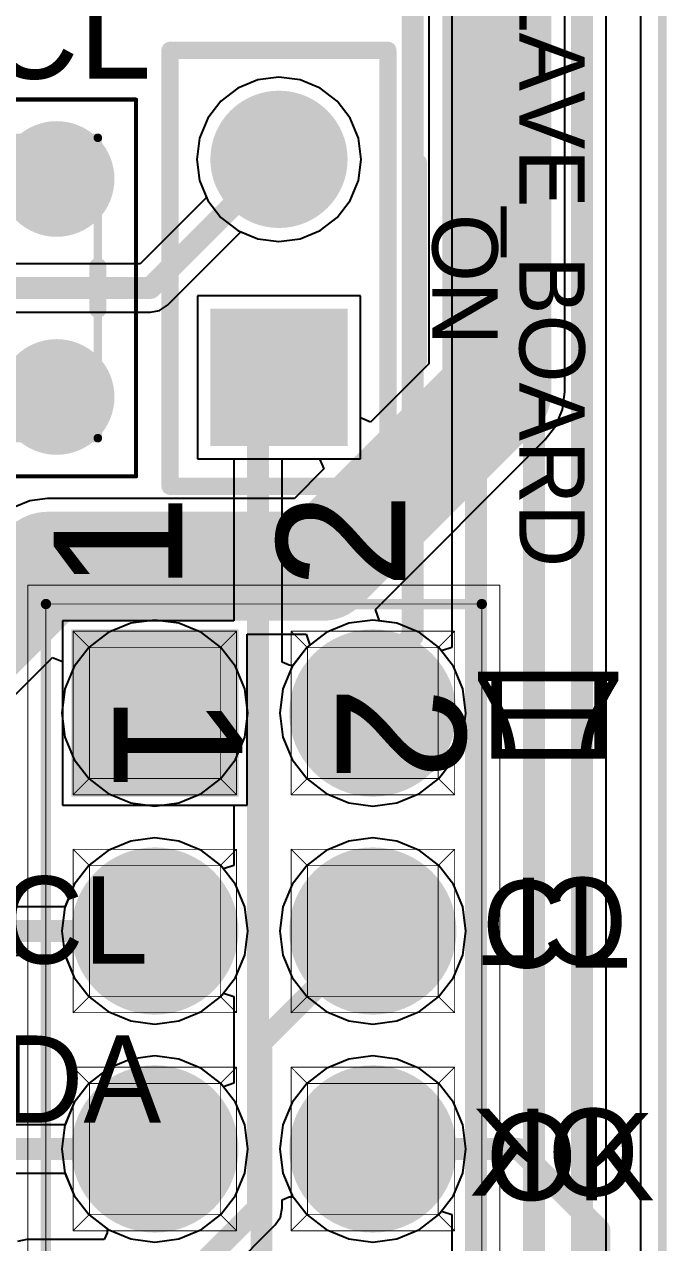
# Model space of a CAD drawing. Header units: millimetres. Extents: x 307 to 423, y 231 to 400.
# Drawn here: x 401.46 to 408.95, y 326.15 to 340.35 of the extents above; entities that cross this region are included whole.
import ezdxf

# ---------------------------------------------------------------- set-up
doc = ezdxf.new("R2010")
doc.units = ezdxf.units.MM
for name, color, linetype in [('BottomLayer', 5, 'Continuous'), ('BottomOverlay', 54, 'Continuous'), ('BottomSolder', 6, 'Continuous'), ('Mechanical1', 6, 'Continuous'), ('Mechanical13', 56, 'Continuous'), ('Mechanical14', 56, 'Continuous'), ('Mechanical15', 56, 'Continuous'), ('Mechanical16', 56, 'Continuous'), ('MidLayer1', 16, 'Continuous'), ('MidLayer2', 76, 'Continuous'), ('MultiLayer', 9, 'Continuous'), ('PadHoleLayer', 156, 'Continuous'), ('TopLayer', 1, 'Continuous'), ('TopOverlay', 2, 'Continuous'), ('TopSolder', 216, 'Continuous')]:
    doc.layers.add(name, color=color, linetype=linetype)

# ---------------------------------------------------------------- blocks, each defined once
blk = doc.blocks.new('HEADER_VERT_1X2_M_P2_54_402')
at = {"layer": 'BottomLayer', "const_width": 0.8}
blk.add_lwpolyline([(2.14, 0, 1), (2.94, 0, 1)], format="xyb", close=True, dxfattribs=at)
at = {"layer": 'BottomLayer'}
blk.add_solid([(-0.8, -0.8), (0.8, -0.8), (-0.8, 0.8), (0.8, 0.8)], dxfattribs=at)
at = {"layer": 'BottomSolder', "const_width": 0.8}
blk.add_lwpolyline([(2.14, 0, 1), (2.94, 0, 1)], format="xyb", close=True, dxfattribs=at)
at = {"layer": 'BottomSolder'}
blk.add_solid([(-0.8, -0.8), (0.8, -0.8), (-0.8, 0.8), (0.8, 0.8)], dxfattribs=at)
at = {"layer": 'MidLayer1', "const_width": 0.8}
blk.add_lwpolyline([(2.14, 0, 1), (2.94, 0, 1)], format="xyb", close=True, dxfattribs=at)
at = {"layer": 'MidLayer1'}
blk.add_solid([(-0.8, -0.8), (0.8, -0.8), (-0.8, 0.8), (0.8, 0.8)], dxfattribs=at)
at = {"layer": 'MidLayer2', "const_width": 0.8}
blk.add_lwpolyline([(2.14, 0, 1), (2.94, 0, 1)], format="xyb", close=True, dxfattribs=at)
at = {"layer": 'MidLayer2'}
blk.add_solid([(-0.8, -0.8), (0.8, -0.8), (-0.8, 0.8), (0.8, 0.8)], dxfattribs=at)
at = {"layer": 'MultiLayer', "const_width": 0.8}
blk.add_lwpolyline([(2.14, 0, 1), (2.94, 0, 1)], format="xyb", close=True, dxfattribs=at)
at = {"layer": 'MultiLayer'}
blk.add_solid([(-0.8, -0.8), (0.8, -0.8), (-0.8, 0.8), (0.8, 0.8)], dxfattribs=at)
at = {"layer": 'PadHoleLayer', "const_width": 0.55}
for points in [[(-0.275, 0, 1), (0.275, 0, 1)], [(2.265, 0, 1), (2.815, 0, 1)]]:
    blk.add_lwpolyline(points, format="xyb", close=True, dxfattribs=at)
at = {"layer": 'TopLayer', "const_width": 0.8}
blk.add_lwpolyline([(2.14, 0, 1), (2.94, 0, 1)], format="xyb", close=True, dxfattribs=at)
at = {"layer": 'TopLayer'}
blk.add_solid([(-0.8, -0.8), (0.8, -0.8), (-0.8, 0.8), (0.8, 0.8)], dxfattribs=at)
at = {"layer": 'TopOverlay', "const_width": 0.2}
for points in [[(-1.27, 1.27), (3.81, 1.27)], [(-1.27, 1.27), (-1.27, -1.27)], [(3.81, 1.27), (3.81, -1.27)], [(-1.27, -1.27), (3.81, -1.27)]]:
    blk.add_lwpolyline(points, dxfattribs=at)
at = {"layer": 'TopOverlay', "const_width": 0.1}
for points in [[(-1.32, 1.27, 1), (-1.22, 1.27, 1)], [(-1.32, 1.27, 1), (-1.22, 1.27, 1)], [(3.76, 1.27, 1), (3.86, 1.27, 1)], [(3.76, 1.27, 1), (3.86, 1.27, 1)], [(-1.32, -1.27, 1), (-1.22, -1.27, 1)], [(-1.32, -1.27, 1), (-1.22, -1.27, 1)], [(3.76, -1.27, 1), (3.86, -1.27, 1)], [(3.76, -1.27, 1), (3.86, -1.27, 1)]]:
    blk.add_lwpolyline(points, format="xyb", close=True, dxfattribs=at)
at = {"layer": 'TopSolder', "const_width": 0.8}
blk.add_lwpolyline([(2.14, 0, 1), (2.94, 0, 1)], format="xyb", close=True, dxfattribs=at)
at = {"layer": 'TopSolder'}
blk.add_solid([(-0.8, -0.8), (0.8, -0.8), (-0.8, 0.8), (0.8, 0.8)], dxfattribs=at)
blk = doc.blocks.new('SAMTEC_MMCX_J_P_H_ST_TH1_408')
at = {"layer": 'BottomLayer', "const_width": 0.674}
for points in [[(-1.607, 1.27, 1), (-0.933, 1.27, 1)], [(0.933, 1.27, 1), (1.607, 1.27, 1)], [(-0.337, 0, 1), (0.337, 0, 1)], [(-1.607, -1.27, 1), (-0.933, -1.27, 1)], [(0.933, -1.27, 1), (1.607, -1.27, 1)]]:
    blk.add_lwpolyline(points, format="xyb", close=True, dxfattribs=at)
at = {"layer": 'BottomSolder', "const_width": 0.674}
for points in [[(-1.607, 1.27, 1), (-0.933, 1.27, 1)], [(0.933, 1.27, 1), (1.607, 1.27, 1)], [(-0.337, 0, 1), (0.337, 0, 1)], [(-1.607, -1.27, 1), (-0.933, -1.27, 1)], [(0.933, -1.27, 1), (1.607, -1.27, 1)]]:
    blk.add_lwpolyline(points, format="xyb", close=True, dxfattribs=at)
at = {"layer": 'Mechanical13', "const_width": 0.1}
for points in [[(-1.75, -1.75), (-1.75, 1.75)], [(-1.75, 1.75), (1.75, 1.75)], [(1.75, -1.75), (1.75, 1.75)], [(-1.75, -1.75), (1.75, -1.75)]]:
    blk.add_lwpolyline(points, dxfattribs=at)
at = {"layer": 'Mechanical13', "const_width": 0.05}
for points in [[(-1.775, 1.75, 1), (-1.725, 1.75, 1)], [(-1.775, 1.75, 1), (-1.725, 1.75, 1)], [(1.725, 1.75, 1), (1.775, 1.75, 1)], [(1.725, 1.75, 1), (1.775, 1.75, 1)], [(-1.775, -1.75, 1), (-1.725, -1.75, 1)], [(-1.775, -1.75, 1), (-1.725, -1.75, 1)], [(1.725, -1.75, 1), (1.775, -1.75, 1)], [(1.725, -1.75, 1), (1.775, -1.75, 1)]]:
    blk.add_lwpolyline(points, format="xyb", close=True, dxfattribs=at)
at = {"layer": 'Mechanical15', "const_width": 0.05}
for points in [[(-2.195, -2.195), (-2.195, 2.195)], [(-2.195, 2.195), (2.195, 2.195)], [(2.195, -2.195), (2.195, 2.195)], [(-2.195, -2.195), (2.195, -2.195)]]:
    blk.add_lwpolyline(points, dxfattribs=at)
at = {"layer": 'Mechanical15', "const_width": 0.025}
for points in [[(-2.207, 2.195, 1), (-2.183, 2.195, 1)], [(-2.207, 2.195, 1), (-2.183, 2.195, 1)], [(2.183, 2.195, 1), (2.207, 2.195, 1)], [(2.183, 2.195, 1), (2.207, 2.195, 1)], [(-2.207, -2.195, 1), (-2.183, -2.195, 1)], [(-2.207, -2.195, 1), (-2.183, -2.195, 1)], [(2.183, -2.195, 1), (2.207, -2.195, 1)], [(2.183, -2.195, 1), (2.207, -2.195, 1)]]:
    blk.add_lwpolyline(points, format="xyb", close=True, dxfattribs=at)
at = {"layer": 'MidLayer1', "const_width": 0.674}
for points in [[(-1.607, 1.27, 1), (-0.933, 1.27, 1)], [(0.933, 1.27, 1), (1.607, 1.27, 1)], [(-0.337, 0, 1), (0.337, 0, 1)], [(-1.607, -1.27, 1), (-0.933, -1.27, 1)], [(0.933, -1.27, 1), (1.607, -1.27, 1)]]:
    blk.add_lwpolyline(points, format="xyb", close=True, dxfattribs=at)
at = {"layer": 'MidLayer2', "const_width": 0.674}
for points in [[(-1.607, 1.27, 1), (-0.933, 1.27, 1)], [(0.933, 1.27, 1), (1.607, 1.27, 1)], [(-0.337, 0, 1), (0.337, 0, 1)], [(-1.607, -1.27, 1), (-0.933, -1.27, 1)], [(0.933, -1.27, 1), (1.607, -1.27, 1)]]:
    blk.add_lwpolyline(points, format="xyb", close=True, dxfattribs=at)
at = {"layer": 'MultiLayer', "const_width": 0.674}
for points in [[(-1.607, 1.27, 1), (-0.933, 1.27, 1)], [(0.933, 1.27, 1), (1.607, 1.27, 1)], [(-0.337, 0, 1), (0.337, 0, 1)], [(-1.607, -1.27, 1), (-0.933, -1.27, 1)], [(0.933, -1.27, 1), (1.607, -1.27, 1)]]:
    blk.add_lwpolyline(points, format="xyb", close=True, dxfattribs=at)
at = {"layer": 'PadHoleLayer', "const_width": 0.42}
for points in [[(-1.48, 1.27, 1), (-1.06, 1.27, 1)], [(1.06, 1.27, 1), (1.48, 1.27, 1)], [(-0.21, 0, 1), (0.21, 0, 1)], [(-1.48, -1.27, 1), (-1.06, -1.27, 1)], [(1.06, -1.27, 1), (1.48, -1.27, 1)]]:
    blk.add_lwpolyline(points, format="xyb", close=True, dxfattribs=at)
at = {"layer": 'TopLayer', "const_width": 0.674}
for points in [[(-1.607, 1.27, 1), (-0.933, 1.27, 1)], [(0.933, 1.27, 1), (1.607, 1.27, 1)], [(-0.337, 0, 1), (0.337, 0, 1)], [(-1.607, -1.27, 1), (-0.933, -1.27, 1)], [(0.933, -1.27, 1), (1.607, -1.27, 1)]]:
    blk.add_lwpolyline(points, format="xyb", close=True, dxfattribs=at)
at = {"layer": 'TopOverlay', "const_width": 0.2}
for points in [[(-0.25, 1.75), (0.25, 1.75)], [(-1.75, -0.25), (-1.75, 0.25)], [(1.75, -0.25), (1.75, 0.25)], [(-0.25, -1.75), (0.25, -1.75)]]:
    blk.add_lwpolyline(points, dxfattribs=at)
at = {"layer": 'TopOverlay', "const_width": 0.1}
for points in [[(-0.3, 1.75, 1), (-0.2, 1.75, 1)], [(0.2, 1.75, 1), (0.3, 1.75, 1)], [(-1.8, 0.25, 1), (-1.7, 0.25, 1)], [(1.7, 0.25, 1), (1.8, 0.25, 1)], [(-1.8, -0.25, 1), (-1.7, -0.25, 1)], [(1.7, -0.25, 1), (1.8, -0.25, 1)], [(-0.3, -1.75, 1), (-0.2, -1.75, 1)], [(0.2, -1.75, 1), (0.3, -1.75, 1)]]:
    blk.add_lwpolyline(points, format="xyb", close=True, dxfattribs=at)
at = {"layer": 'TopSolder', "const_width": 0.674}
for points in [[(-1.607, 1.27, 1), (-0.933, 1.27, 1)], [(0.933, 1.27, 1), (1.607, 1.27, 1)], [(-0.337, 0, 1), (0.337, 0, 1)], [(-1.607, -1.27, 1), (-0.933, -1.27, 1)], [(0.933, -1.27, 1), (1.607, -1.27, 1)]]:
    blk.add_lwpolyline(points, format="xyb", close=True, dxfattribs=at)
blk = doc.blocks.new('CON_SAMTEC_TSW_135_07_X_D_467')
at = {"layer": 'BottomLayer', "const_width": 0.925}
for points in [[(-43.642, 1.27, 1), (-42.718, 1.27, 1)], [(-41.102, 1.27, 1), (-40.178, 1.27, 1)], [(-38.562, 1.27, 1), (-37.638, 1.27, 1)], [(-41.102, -1.27, 1), (-40.178, -1.27, 1)], [(-38.562, -1.27, 1), (-37.638, -1.27, 1)]]:
    blk.add_lwpolyline(points, format="xyb", close=True, dxfattribs=at)
at = {"layer": 'BottomLayer'}
blk.add_solid([(-44.105, -2.195), (-42.255, -2.195), (-44.105, -0.345), (-42.255, -0.345)], dxfattribs=at)
at = {"layer": 'BottomSolder', "const_width": 0.975}
for points in [[(-43.667, 1.27, 1), (-42.693, 1.27, 1)], [(-41.127, 1.27, 1), (-40.153, 1.27, 1)], [(-38.587, 1.27, 1), (-37.613, 1.27, 1)], [(-41.127, -1.27, 1), (-40.153, -1.27, 1)], [(-38.587, -1.27, 1), (-37.613, -1.27, 1)]]:
    blk.add_lwpolyline(points, format="xyb", close=True, dxfattribs=at)
at = {"layer": 'BottomSolder'}
blk.add_solid([(-44.155, -2.245), (-42.205, -2.245), (-44.155, -0.295), (-42.205, -0.295)], dxfattribs=at)
at = {"layer": 'Mechanical14', "const_width": 0.01}
for points in [[(-44.45, -2.54), (-44.45, 2.54)], [(44.45, 2.54), (-44.45, 2.54)], [(-44.133, 0.318), (-44.133, 2.223)], [(-43.942, 2.032), (-44.133, 2.223)], [(-42.227, 2.223), (-44.133, 2.223)], [(-42.418, 2.032), (-42.227, 2.223)], [(-42.227, 0.318), (-42.227, 2.223)], [(-41.592, 0.318), (-41.592, 2.223)], [(-41.402, 2.032), (-41.592, 2.223)], [(-39.688, 2.223), (-41.592, 2.223)], [(-39.878, 2.032), (-39.688, 2.223)], [(-39.688, 0.318), (-39.688, 2.223)], [(-39.053, 0.318), (-39.053, 2.223)], [(-37.147, 2.223), (-39.053, 2.223)], [(-38.862, 2.032), (-39.053, 2.223)], [(-37.338, 2.032), (-37.147, 2.223)], [(-37.147, 0.318), (-37.147, 2.223)], [(-43.942, 0.508), (-43.942, 2.032)], [(-42.418, 2.032), (-43.942, 2.032)], [(-42.418, 0.508), (-42.418, 2.032)], [(-41.402, 0.508), (-41.402, 2.032)], [(-39.878, 2.032), (-41.402, 2.032)], [(-39.878, 0.508), (-39.878, 2.032)], [(-37.338, 2.032), (-38.862, 2.032)], [(-38.862, 0.508), (-38.862, 2.032)], [(-37.338, 0.508), (-37.338, 2.032)], [(-44.133, 0.318), (-43.942, 0.508)], [(-42.418, 0.508), (-43.942, 0.508)], [(-42.227, 0.318), (-42.418, 0.508)], [(-41.592, 0.318), (-41.402, 0.508)], [(-39.878, 0.508), (-41.402, 0.508)], [(-39.688, 0.318), (-39.878, 0.508)], [(-39.053, 0.318), (-38.862, 0.508)], [(-37.338, 0.508), (-38.862, 0.508)], [(-37.147, 0.318), (-37.338, 0.508)], [(-42.227, 0.318), (-44.133, 0.318)], [(-39.688, 0.318), (-41.592, 0.318)], [(-37.147, 0.318), (-39.053, 0.318)], [(-44.133, -2.223), (-44.133, -0.318)], [(-43.942, -0.508), (-44.133, -0.318)], [(-42.227, -0.318), (-44.133, -0.318)], [(-42.418, -0.508), (-42.227, -0.318)], [(-42.227, -2.223), (-42.227, -0.318)], [(-41.592, -2.223), (-41.592, -0.318)], [(-41.402, -0.508), (-41.592, -0.318)], [(-39.688, -0.318), (-41.592, -0.318)], [(-39.878, -0.508), (-39.688, -0.318)], [(-39.688, -2.223), (-39.688, -0.318)], [(-39.053, -2.223), (-39.053, -0.318)], [(-37.147, -0.318), (-39.053, -0.318)], [(-38.862, -0.508), (-39.053, -0.318)], [(-37.338, -0.508), (-37.147, -0.318)], [(-37.147, -2.223), (-37.147, -0.318)], [(-42.418, -0.508), (-43.942, -0.508)], [(-43.942, -2.032), (-43.942, -0.508)], [(-42.418, -2.032), (-42.418, -0.508)], [(-41.402, -2.032), (-41.402, -0.508)], [(-39.878, -0.508), (-41.402, -0.508)], [(-39.878, -2.032), (-39.878, -0.508)], [(-38.862, -2.032), (-38.862, -0.508)], [(-37.338, -0.508), (-38.862, -0.508)], [(-37.338, -2.032), (-37.338, -0.508)], [(-44.133, -2.223), (-43.942, -2.032)], [(-42.418, -2.032), (-43.942, -2.032)], [(-42.227, -2.223), (-42.418, -2.032)], [(-41.592, -2.223), (-41.402, -2.032)], [(-39.878, -2.032), (-41.402, -2.032)], [(-39.688, -2.223), (-39.878, -2.032)], [(-39.053, -2.223), (-38.862, -2.032)], [(-37.338, -2.032), (-38.862, -2.032)], [(-37.147, -2.223), (-37.338, -2.032)], [(-42.227, -2.223), (-44.133, -2.223)], [(-39.688, -2.223), (-41.592, -2.223)], [(-37.147, -2.223), (-39.053, -2.223)], [(44.45, -2.54), (-44.45, -2.54)]]:
    blk.add_lwpolyline(points, dxfattribs=at)
at = {"layer": 'Mechanical14', "const_width": 0.005}
for points in [[(-44.452, 2.54, 1), (-44.448, 2.54, 1)], [(-44.452, 2.54, 1), (-44.448, 2.54, 1)], [(-44.135, 2.223, 1), (-44.13, 2.223, 1)], [(-44.135, 2.223, 1), (-44.13, 2.223, 1)], [(-44.135, 2.223, 1), (-44.13, 2.223, 1)], [(-42.23, 2.223, 1), (-42.225, 2.223, 1)], [(-42.23, 2.223, 1), (-42.225, 2.223, 1)], [(-42.23, 2.223, 1), (-42.225, 2.223, 1)], [(-41.595, 2.223, 1), (-41.59, 2.223, 1)], [(-41.595, 2.223, 1), (-41.59, 2.223, 1)], [(-41.595, 2.223, 1), (-41.59, 2.223, 1)], [(-39.69, 2.223, 1), (-39.685, 2.223, 1)], [(-39.69, 2.223, 1), (-39.685, 2.223, 1)], [(-39.69, 2.223, 1), (-39.685, 2.223, 1)], [(-39.055, 2.223, 1), (-39.05, 2.223, 1)], [(-39.055, 2.223, 1), (-39.05, 2.223, 1)], [(-39.055, 2.223, 1), (-39.05, 2.223, 1)], [(-37.15, 2.223, 1), (-37.145, 2.223, 1)], [(-37.15, 2.223, 1), (-37.145, 2.223, 1)], [(-37.15, 2.223, 1), (-37.145, 2.223, 1)], [(-43.944, 2.032, 1), (-43.94, 2.032, 1)], [(-43.944, 2.032, 1), (-43.94, 2.032, 1)], [(-43.944, 2.032, 1), (-43.94, 2.032, 1)], [(-42.42, 2.032, 1), (-42.416, 2.032, 1)], [(-42.42, 2.032, 1), (-42.416, 2.032, 1)], [(-42.42, 2.032, 1), (-42.416, 2.032, 1)], [(-41.404, 2.032, 1), (-41.4, 2.032, 1)], [(-41.404, 2.032, 1), (-41.4, 2.032, 1)], [(-41.404, 2.032, 1), (-41.4, 2.032, 1)], [(-39.88, 2.032, 1), (-39.876, 2.032, 1)], [(-39.88, 2.032, 1), (-39.876, 2.032, 1)], [(-39.88, 2.032, 1), (-39.876, 2.032, 1)], [(-38.864, 2.032, 1), (-38.86, 2.032, 1)], [(-38.864, 2.032, 1), (-38.86, 2.032, 1)], [(-38.864, 2.032, 1), (-38.86, 2.032, 1)], [(-37.34, 2.032, 1), (-37.336, 2.032, 1)], [(-37.34, 2.032, 1), (-37.336, 2.032, 1)], [(-37.34, 2.032, 1), (-37.336, 2.032, 1)], [(-43.944, 0.508, 1), (-43.94, 0.508, 1)], [(-43.944, 0.508, 1), (-43.94, 0.508, 1)], [(-43.944, 0.508, 1), (-43.94, 0.508, 1)], [(-42.42, 0.508, 1), (-42.416, 0.508, 1)], [(-42.42, 0.508, 1), (-42.416, 0.508, 1)], [(-42.42, 0.508, 1), (-42.416, 0.508, 1)], [(-41.404, 0.508, 1), (-41.4, 0.508, 1)], [(-41.404, 0.508, 1), (-41.4, 0.508, 1)], [(-41.404, 0.508, 1), (-41.4, 0.508, 1)], [(-39.88, 0.508, 1), (-39.876, 0.508, 1)], [(-39.88, 0.508, 1), (-39.876, 0.508, 1)], [(-39.88, 0.508, 1), (-39.876, 0.508, 1)], [(-38.864, 0.508, 1), (-38.86, 0.508, 1)], [(-38.864, 0.508, 1), (-38.86, 0.508, 1)], [(-38.864, 0.508, 1), (-38.86, 0.508, 1)], [(-37.34, 0.508, 1), (-37.336, 0.508, 1)], [(-37.34, 0.508, 1), (-37.336, 0.508, 1)], [(-37.34, 0.508, 1), (-37.336, 0.508, 1)], [(-44.135, 0.318, 1), (-44.13, 0.318, 1)], [(-44.135, 0.318, 1), (-44.13, 0.318, 1)], [(-44.135, 0.318, 1), (-44.13, 0.318, 1)], [(-42.23, 0.318, 1), (-42.225, 0.318, 1)], [(-42.23, 0.318, 1), (-42.225, 0.318, 1)], [(-42.23, 0.318, 1), (-42.225, 0.318, 1)], [(-41.595, 0.318, 1), (-41.59, 0.318, 1)], [(-41.595, 0.318, 1), (-41.59, 0.318, 1)], [(-41.595, 0.318, 1), (-41.59, 0.318, 1)], [(-39.69, 0.318, 1), (-39.685, 0.318, 1)], [(-39.69, 0.318, 1), (-39.685, 0.318, 1)], [(-39.69, 0.318, 1), (-39.685, 0.318, 1)], [(-39.055, 0.318, 1), (-39.05, 0.318, 1)], [(-39.055, 0.318, 1), (-39.05, 0.318, 1)], [(-39.055, 0.318, 1), (-39.05, 0.318, 1)], [(-37.15, 0.318, 1), (-37.145, 0.318, 1)], [(-37.15, 0.318, 1), (-37.145, 0.318, 1)], [(-37.15, 0.318, 1), (-37.145, 0.318, 1)], [(-44.135, -0.318, 1), (-44.13, -0.318, 1)], [(-44.135, -0.318, 1), (-44.13, -0.318, 1)], [(-44.135, -0.318, 1), (-44.13, -0.318, 1)], [(-42.23, -0.318, 1), (-42.225, -0.318, 1)], [(-42.23, -0.318, 1), (-42.225, -0.318, 1)], [(-42.23, -0.318, 1), (-42.225, -0.318, 1)], [(-41.595, -0.318, 1), (-41.59, -0.318, 1)], [(-41.595, -0.318, 1), (-41.59, -0.318, 1)], [(-41.595, -0.318, 1), (-41.59, -0.318, 1)], [(-39.69, -0.318, 1), (-39.685, -0.318, 1)], [(-39.69, -0.318, 1), (-39.685, -0.318, 1)], [(-39.69, -0.318, 1), (-39.685, -0.318, 1)], [(-39.055, -0.318, 1), (-39.05, -0.318, 1)], [(-39.055, -0.318, 1), (-39.05, -0.318, 1)], [(-39.055, -0.318, 1), (-39.05, -0.318, 1)], [(-37.15, -0.318, 1), (-37.145, -0.318, 1)], [(-37.15, -0.318, 1), (-37.145, -0.318, 1)], [(-37.15, -0.318, 1), (-37.145, -0.318, 1)], [(-43.944, -0.508, 1), (-43.94, -0.508, 1)], [(-43.944, -0.508, 1), (-43.94, -0.508, 1)], [(-43.944, -0.508, 1), (-43.94, -0.508, 1)], [(-42.42, -0.508, 1), (-42.416, -0.508, 1)], [(-42.42, -0.508, 1), (-42.416, -0.508, 1)], [(-42.42, -0.508, 1), (-42.416, -0.508, 1)], [(-41.404, -0.508, 1), (-41.4, -0.508, 1)], [(-41.404, -0.508, 1), (-41.4, -0.508, 1)], [(-41.404, -0.508, 1), (-41.4, -0.508, 1)], [(-39.88, -0.508, 1), (-39.876, -0.508, 1)], [(-39.88, -0.508, 1), (-39.876, -0.508, 1)], [(-39.88, -0.508, 1), (-39.876, -0.508, 1)], [(-38.864, -0.508, 1), (-38.86, -0.508, 1)], [(-38.864, -0.508, 1), (-38.86, -0.508, 1)], [(-38.864, -0.508, 1), (-38.86, -0.508, 1)], [(-37.34, -0.508, 1), (-37.336, -0.508, 1)], [(-37.34, -0.508, 1), (-37.336, -0.508, 1)], [(-37.34, -0.508, 1), (-37.336, -0.508, 1)], [(-43.944, -2.032, 1), (-43.94, -2.032, 1)], [(-43.944, -2.032, 1), (-43.94, -2.032, 1)], [(-43.944, -2.032, 1), (-43.94, -2.032, 1)], [(-42.42, -2.032, 1), (-42.416, -2.032, 1)], [(-42.42, -2.032, 1), (-42.416, -2.032, 1)], [(-42.42, -2.032, 1), (-42.416, -2.032, 1)], [(-41.404, -2.032, 1), (-41.4, -2.032, 1)], [(-41.404, -2.032, 1), (-41.4, -2.032, 1)], [(-41.404, -2.032, 1), (-41.4, -2.032, 1)], [(-39.88, -2.032, 1), (-39.876, -2.032, 1)], [(-39.88, -2.032, 1), (-39.876, -2.032, 1)], [(-39.88, -2.032, 1), (-39.876, -2.032, 1)], [(-38.864, -2.032, 1), (-38.86, -2.032, 1)], [(-38.864, -2.032, 1), (-38.86, -2.032, 1)], [(-38.864, -2.032, 1), (-38.86, -2.032, 1)], [(-37.34, -2.032, 1), (-37.336, -2.032, 1)], [(-37.34, -2.032, 1), (-37.336, -2.032, 1)], [(-37.34, -2.032, 1), (-37.336, -2.032, 1)], [(-44.135, -2.223, 1), (-44.13, -2.223, 1)], [(-44.135, -2.223, 1), (-44.13, -2.223, 1)], [(-44.135, -2.223, 1), (-44.13, -2.223, 1)], [(-42.23, -2.223, 1), (-42.225, -2.223, 1)], [(-42.23, -2.223, 1), (-42.225, -2.223, 1)], [(-42.23, -2.223, 1), (-42.225, -2.223, 1)], [(-41.595, -2.223, 1), (-41.59, -2.223, 1)], [(-41.595, -2.223, 1), (-41.59, -2.223, 1)], [(-41.595, -2.223, 1), (-41.59, -2.223, 1)], [(-39.69, -2.223, 1), (-39.685, -2.223, 1)], [(-39.69, -2.223, 1), (-39.685, -2.223, 1)], [(-39.69, -2.223, 1), (-39.685, -2.223, 1)], [(-39.055, -2.223, 1), (-39.05, -2.223, 1)], [(-39.055, -2.223, 1), (-39.05, -2.223, 1)], [(-39.055, -2.223, 1), (-39.05, -2.223, 1)], [(-37.15, -2.223, 1), (-37.145, -2.223, 1)], [(-37.15, -2.223, 1), (-37.145, -2.223, 1)], [(-37.15, -2.223, 1), (-37.145, -2.223, 1)], [(-44.452, -2.54, 1), (-44.448, -2.54, 1)], [(-44.452, -2.54, 1), (-44.448, -2.54, 1)]]:
    blk.add_lwpolyline(points, format="xyb", close=True, dxfattribs=at)
at = {"layer": 'Mechanical16', "const_width": 0.01}
for points in [[(-44.67, -2.75), (-44.67, 2.75)], [(44.67, 2.75), (-44.67, 2.75)], [(44.67, -2.75), (-44.67, -2.75)]]:
    blk.add_lwpolyline(points, dxfattribs=at)
at = {"layer": 'Mechanical16', "const_width": 0.005}
for points in [[(-44.672, 2.75, 1), (-44.668, 2.75, 1)], [(-44.672, 2.75, 1), (-44.668, 2.75, 1)], [(-44.672, -2.75, 1), (-44.668, -2.75, 1)], [(-44.672, -2.75, 1), (-44.668, -2.75, 1)]]:
    blk.add_lwpolyline(points, format="xyb", close=True, dxfattribs=at)
at = {"layer": 'MidLayer1', "const_width": 0.925}
for points in [[(-43.642, 1.27, 1), (-42.718, 1.27, 1)], [(-41.102, 1.27, 1), (-40.178, 1.27, 1)], [(-38.562, 1.27, 1), (-37.638, 1.27, 1)], [(-43.642, -1.27, 1), (-42.718, -1.27, 1)], [(-41.102, -1.27, 1), (-40.178, -1.27, 1)], [(-38.562, -1.27, 1), (-37.638, -1.27, 1)]]:
    blk.add_lwpolyline(points, format="xyb", close=True, dxfattribs=at)
at = {"layer": 'MidLayer2', "const_width": 0.925}
for points in [[(-43.642, 1.27, 1), (-42.718, 1.27, 1)], [(-41.102, 1.27, 1), (-40.178, 1.27, 1)], [(-38.562, 1.27, 1), (-37.638, 1.27, 1)], [(-43.642, -1.27, 1), (-42.718, -1.27, 1)], [(-41.102, -1.27, 1), (-40.178, -1.27, 1)], [(-38.562, -1.27, 1), (-37.638, -1.27, 1)]]:
    blk.add_lwpolyline(points, format="xyb", close=True, dxfattribs=at)
at = {"layer": 'MultiLayer', "const_width": 0.925}
for points in [[(-43.642, 1.27, 1), (-42.718, 1.27, 1)], [(-41.102, 1.27, 1), (-40.178, 1.27, 1)], [(-38.562, 1.27, 1), (-37.638, 1.27, 1)], [(-41.102, -1.27, 1), (-40.178, -1.27, 1)], [(-38.562, -1.27, 1), (-37.638, -1.27, 1)]]:
    blk.add_lwpolyline(points, format="xyb", close=True, dxfattribs=at)
at = {"layer": 'PadHoleLayer', "const_width": 0.5}
for points in [[(-43.43, 1.27, 1), (-42.93, 1.27, 1)], [(-40.89, 1.27, 1), (-40.39, 1.27, 1)], [(-38.35, 1.27, 1), (-37.85, 1.27, 1)], [(-43.43, -1.27, 1), (-42.93, -1.27, 1)], [(-40.89, -1.27, 1), (-40.39, -1.27, 1)], [(-38.35, -1.27, 1), (-37.85, -1.27, 1)]]:
    blk.add_lwpolyline(points, format="xyb", close=True, dxfattribs=at)
at = {"layer": 'TopLayer', "const_width": 0.925}
for points in [[(-43.642, 1.27, 1), (-42.718, 1.27, 1)], [(-41.102, 1.27, 1), (-40.178, 1.27, 1)], [(-38.562, 1.27, 1), (-37.638, 1.27, 1)], [(-41.102, -1.27, 1), (-40.178, -1.27, 1)], [(-38.562, -1.27, 1), (-37.638, -1.27, 1)]]:
    blk.add_lwpolyline(points, format="xyb", close=True, dxfattribs=at)
at = {"layer": 'TopLayer'}
blk.add_solid([(-44.105, -2.195), (-42.255, -2.195), (-44.105, -0.345), (-42.255, -0.345)], dxfattribs=at)
at = {"layer": 'TopOverlay', "const_width": 0.12}
for points in [[(-44.45, -2.54), (-44.45, 2.54)], [(44.45, 2.54), (-44.45, 2.54)], [(44.45, -2.54), (-44.45, -2.54)]]:
    blk.add_lwpolyline(points, dxfattribs=at)
at = {"layer": 'TopOverlay', "const_width": 0.06}
for points in [[(-44.48, 2.54, 1), (-44.42, 2.54, 1)], [(-44.48, 2.54, 1), (-44.42, 2.54, 1)], [(-44.48, -2.54, 1), (-44.42, -2.54, 1)], [(-44.48, -2.54, 1), (-44.42, -2.54, 1)]]:
    blk.add_lwpolyline(points, format="xyb", close=True, dxfattribs=at)
at = {"layer": 'TopSolder', "const_width": 0.975}
for points in [[(-43.667, 1.27, 1), (-42.693, 1.27, 1)], [(-41.127, 1.27, 1), (-40.153, 1.27, 1)], [(-38.587, 1.27, 1), (-37.613, 1.27, 1)], [(-41.127, -1.27, 1), (-40.153, -1.27, 1)], [(-38.587, -1.27, 1), (-37.613, -1.27, 1)]]:
    blk.add_lwpolyline(points, format="xyb", close=True, dxfattribs=at)
at = {"layer": 'TopSolder'}
blk.add_solid([(-44.155, -2.245), (-42.205, -2.245), (-44.155, -0.295), (-42.205, -0.295)], dxfattribs=at)
at = {"layer": 'Mechanical14'}
for s, p in [('2', (-43.495, 0.85)), ('1', (-43.395, -1.75))]:
    blk.add_text(s, height=1.5, dxfattribs=at).set_placement(p)
at = {"layer": 'TopOverlay'}
for s, p in [('2', (-44.631, 1.649)), ('1', (-44.606, -0.951))]:
    blk.add_text(s, height=1.5, rotation=-180, dxfattribs=at).set_placement(p)

msp = doc.modelspace()

# ---------------------------------------------------------------- linework, layer by layer
at = {"layer": 'BottomLayer'}
for p, q in [((408.645, 362.036), (408.645, 242.463)), ((407.764, 336.063), (407.764, 349.061)), ((406.18, 348.733), (406.18, 336.391)), ((404.432, 339.731), (404.184, 339.699)), ((404.68, 339.699), (404.432, 339.731)), ((403.953, 339.603), (403.754, 339.451)), ((404.184, 339.699), (403.953, 339.603)), ((404.911, 339.603), (404.68, 339.699)), ((405.11, 339.451), (404.911, 339.603)), ((403.754, 339.451), (403.602, 339.252)), ((405.262, 339.252), (405.11, 339.451)), ((403.602, 339.252), (403.506, 339.021)), ((405.358, 339.021), (405.262, 339.252)), ((403.506, 339.021), (403.474, 338.773)), ((405.39, 338.773), (405.358, 339.021)), ((403.474, 338.773), (403.506, 338.525)), ((405.358, 338.525), (405.39, 338.773)), ((403.506, 338.525), (403.602, 338.294)), ((405.262, 338.294), (405.358, 338.525)), ((403.602, 338.294), (403.754, 338.095)), ((405.11, 338.095), (405.262, 338.294)), ((403.754, 338.095), (403.953, 337.943)), ((404.911, 337.943), (405.11, 338.095)), ((403.953, 337.943), (404.184, 337.847)), ((404.68, 337.847), (404.911, 337.943)), ((404.184, 337.847), (404.432, 337.815)), ((404.432, 337.815), (404.68, 337.847)), ((405.382, 337.183), (403.482, 337.183)), ((403.482, 337.183), (403.482, 335.283)), ((405.382, 335.759), (405.382, 337.183)), ((406.18, 336.391), (405.499, 335.71)), ((407.737, 335.858), (407.764, 336.063)), ((405.499, 335.71), (405.382, 335.759)), ((407.658, 335.667), (407.737, 335.858)), ((407.532, 335.503), (407.658, 335.667)), ((405.558, 333.529), (407.532, 335.503)), ((407.532, 335.503), (407.532, 335.503)), ((403.482, 335.283), (404.906, 335.283)), ((404.906, 335.283), (404.955, 335.166)), ((404.955, 335.166), (404.612, 334.822)), ((401.53, 334.795), (401.34, 334.716)), ((401.735, 334.822), (401.53, 334.795)), ((404.612, 334.822), (401.735, 334.822)), ((405.603, 333.395), (405.558, 333.529)), ((405.806, 333.368), (405.603, 333.395)), ((406.068, 333.26), (405.806, 333.368)), ((404.061, 331.246), (404.061, 333.239)), ((404.061, 333.239), (404.748, 333.239)), ((404.748, 333.239), (404.791, 333.112)), ((406.292, 333.087), (406.068, 333.26)), ((404.759, 333.087), (404.587, 332.863)), ((404.791, 333.112), (404.759, 333.087)), ((406.465, 332.863), (406.292, 333.087)), ((397.555, 328.731), (401.793, 332.969)), ((401.793, 332.969), (401.911, 332.92)), ((401.911, 332.92), (401.911, 331.246)), ((404.587, 332.863), (404.478, 332.601)), ((406.573, 332.601), (406.465, 332.863)), ((404.478, 332.601), (404.441, 332.321)), ((406.61, 332.321), (406.573, 332.601)), ((404.441, 332.321), (404.478, 332.04)), ((406.573, 332.04), (406.61, 332.321)), ((404.478, 332.04), (404.587, 331.779)), ((406.465, 331.779), (406.573, 332.04)), ((404.587, 331.779), (404.759, 331.554)), ((406.292, 331.554), (406.465, 331.779)), ((404.759, 331.554), (404.983, 331.382)), ((406.068, 331.382), (406.292, 331.554)), ((404.983, 331.382), (405.245, 331.273)), ((405.806, 331.273), (406.068, 331.382)), ((401.911, 331.246), (404.061, 331.246)), ((405.245, 331.273), (405.526, 331.236)), ((405.526, 331.236), (405.806, 331.273)), ((402.705, 330.828), (402.443, 330.72)), ((402.986, 330.865), (402.705, 330.828)), ((403.266, 330.828), (402.986, 330.865)), ((403.528, 330.72), (403.266, 330.828)), ((405.245, 330.828), (404.983, 330.72)), ((405.526, 330.865), (405.245, 330.828)), ((405.806, 330.828), (405.526, 330.865)), ((406.068, 330.72), (405.806, 330.828)), ((402.443, 330.72), (402.219, 330.547)), ((403.752, 330.547), (403.528, 330.72)), ((404.983, 330.72), (404.759, 330.547)), ((406.292, 330.547), (406.068, 330.72)), ((402.219, 330.547), (402.047, 330.323)), ((403.925, 330.323), (403.752, 330.547)), ((404.759, 330.547), (404.587, 330.323)), ((406.465, 330.323), (406.292, 330.547)), ((402.047, 330.323), (401.938, 330.061)), ((404.033, 330.061), (403.925, 330.323)), ((404.587, 330.323), (404.478, 330.061)), ((406.573, 330.061), (406.465, 330.323)), ((401.938, 330.061), (401.901, 329.781)), ((404.07, 329.781), (404.033, 330.061)), ((404.478, 330.061), (404.441, 329.781)), ((406.61, 329.781), (406.573, 330.061)), ((401.901, 329.781), (401.938, 329.5)), ((404.033, 329.5), (404.07, 329.781)), ((404.441, 329.781), (404.478, 329.5)), ((406.573, 329.5), (406.61, 329.781)), ((401.938, 329.5), (402.047, 329.239)), ((403.925, 329.239), (404.033, 329.5)), ((404.478, 329.5), (404.587, 329.239)), ((406.465, 329.239), (406.573, 329.5)), ((402.047, 329.239), (402.219, 329.014)), ((403.752, 329.014), (403.925, 329.239)), ((404.587, 329.239), (404.759, 329.014)), ((406.292, 329.014), (406.465, 329.239)), ((402.219, 329.014), (402.443, 328.842)), ((403.528, 328.842), (403.752, 329.014)), ((404.759, 329.014), (404.983, 328.842)), ((406.068, 328.842), (406.292, 329.014)), ((402.443, 328.842), (402.705, 328.733)), ((403.266, 328.733), (403.528, 328.842)), ((404.983, 328.842), (405.245, 328.733)), ((405.806, 328.733), (406.068, 328.842)), ((402.705, 328.733), (402.986, 328.696)), ((402.986, 328.696), (403.266, 328.733)), ((405.245, 328.733), (405.526, 328.696)), ((405.526, 328.696), (405.806, 328.733)), ((402.705, 328.288), (402.443, 328.18)), ((402.986, 328.325), (402.705, 328.288)), ((403.266, 328.288), (402.986, 328.325)), ((403.528, 328.18), (403.266, 328.288)), ((405.245, 328.288), (404.983, 328.18)), ((405.526, 328.325), (405.245, 328.288)), ((405.806, 328.288), (405.526, 328.325)), ((406.068, 328.18), (405.806, 328.288)), ((402.443, 328.18), (402.219, 328.007)), ((403.752, 328.007), (403.528, 328.18)), ((404.983, 328.18), (404.759, 328.007)), ((406.292, 328.007), (406.068, 328.18)), ((402.219, 328.007), (402.047, 327.783)), ((403.925, 327.783), (403.752, 328.007)), ((404.759, 328.007), (404.587, 327.783)), ((406.465, 327.783), (406.292, 328.007)), ((402.047, 327.783), (401.938, 327.521)), ((404.033, 327.521), (403.925, 327.783)), ((404.587, 327.783), (404.478, 327.521)), ((406.573, 327.521), (406.465, 327.783)), ((401.938, 327.521), (401.901, 327.241)), ((404.07, 327.241), (404.033, 327.521)), ((404.478, 327.521), (404.441, 327.241)), ((406.61, 327.241), (406.573, 327.521)), ((401.901, 327.241), (401.938, 326.96)), ((404.033, 326.96), (404.07, 327.241)), ((404.441, 327.241), (404.478, 326.96)), ((406.573, 326.96), (406.61, 327.241)), ((401.938, 326.96), (402.047, 326.699)), ((403.925, 326.699), (404.033, 326.96)), ((404.478, 326.96), (404.587, 326.699)), ((406.465, 326.699), (406.573, 326.96)), ((402.047, 326.699), (402.219, 326.474)), ((403.752, 326.474), (403.925, 326.699)), ((404.587, 326.699), (404.759, 326.474)), ((406.292, 326.474), (406.465, 326.699)), ((402.219, 326.474), (402.443, 326.302)), ((403.528, 326.302), (403.752, 326.474)), ((404.759, 326.474), (404.983, 326.302)), ((406.068, 326.302), (406.292, 326.474)), ((402.443, 326.302), (402.705, 326.193)), ((403.266, 326.193), (403.528, 326.302)), ((404.983, 326.302), (405.245, 326.193)), ((405.806, 326.193), (406.068, 326.302)), ((402.705, 326.193), (402.986, 326.156)), ((402.986, 326.156), (403.266, 326.193)), ((405.245, 326.193), (405.526, 326.156)), ((405.526, 326.156), (405.806, 326.193))]:
    msp.add_line(p, q, dxfattribs=at)
at = {"layer": 'BottomLayer', "const_width": 1.27}
for points in [[(406.972, 336.063), (406.972, 349.061)], [(404.94, 334.031), (406.972, 336.063)], [(396.763, 329.059), (401.735, 334.031)], [(401.735, 334.031), (404.94, 334.031)]]:
    msp.add_lwpolyline(points, dxfattribs=at)
at = {"layer": 'BottomLayer', "const_width": 0.635}
for points in [[(406.654, 336.063, 1), (407.289, 336.063, 1)], [(406.654, 336.063, 1), (407.289, 336.063, 1)], [(401.418, 334.031, 1), (402.053, 334.031, 1)], [(401.418, 334.031, 1), (402.053, 334.031, 1)], [(404.622, 334.031, 1), (405.257, 334.031, 1)], [(404.622, 334.031, 1), (405.257, 334.031, 1)]]:
    msp.add_lwpolyline(points, format="xyb", close=True, dxfattribs=at)
at = {"layer": 'Mechanical1', "const_width": 0.1}
msp.add_lwpolyline([(408.9, 242.463), (408.9, 362.036)], dxfattribs=at)
at = {"layer": 'MidLayer1'}
for p, q in [((408.645, 362.036), (408.645, 242.463)), ((404.432, 339.731), (404.184, 339.699)), ((404.68, 339.699), (404.432, 339.731)), ((403.953, 339.603), (403.754, 339.451)), ((404.184, 339.699), (403.953, 339.603)), ((404.911, 339.603), (404.68, 339.699)), ((405.11, 339.451), (404.911, 339.603)), ((403.754, 339.451), (403.602, 339.252)), ((405.262, 339.252), (405.11, 339.451)), ((403.602, 339.252), (403.506, 339.021)), ((405.358, 339.021), (405.262, 339.252)), ((403.506, 339.021), (403.474, 338.773)), ((405.39, 338.773), (405.358, 339.021)), ((403.474, 338.773), (403.506, 338.525)), ((405.358, 338.525), (405.39, 338.773)), ((403.506, 338.525), (403.602, 338.294)), ((405.262, 338.294), (405.358, 338.525)), ((403.602, 338.294), (403.754, 338.095)), ((405.11, 338.095), (405.262, 338.294)), ((403.754, 338.095), (403.953, 337.943)), ((404.911, 337.943), (405.11, 338.095)), ((403.953, 337.943), (404.184, 337.847)), ((404.68, 337.847), (404.911, 337.943)), ((404.184, 337.847), (404.432, 337.815)), ((404.432, 337.815), (404.68, 337.847)), ((405.382, 337.183), (403.482, 337.183)), ((403.482, 337.183), (403.482, 335.283)), ((405.382, 335.283), (405.382, 337.183)), ((403.482, 335.283), (405.382, 335.283)), ((402.705, 333.368), (402.443, 333.26)), ((402.986, 333.405), (402.705, 333.368)), ((403.266, 333.368), (402.986, 333.405)), ((403.528, 333.26), (403.266, 333.368)), ((405.245, 333.368), (404.983, 333.26)), ((405.526, 333.405), (405.245, 333.368)), ((405.806, 333.368), (405.526, 333.405)), ((406.068, 333.26), (405.806, 333.368)), ((402.443, 333.26), (402.219, 333.087)), ((403.752, 333.087), (403.528, 333.26)), ((404.983, 333.26), (404.759, 333.087)), ((406.292, 333.087), (406.068, 333.26)), ((402.219, 333.087), (402.047, 332.863)), ((403.925, 332.863), (403.752, 333.087)), ((404.759, 333.087), (404.587, 332.863)), ((406.465, 332.863), (406.292, 333.087)), ((402.047, 332.863), (401.938, 332.601)), ((404.033, 332.601), (403.925, 332.863)), ((404.587, 332.863), (404.478, 332.601)), ((406.573, 332.601), (406.465, 332.863)), ((401.938, 332.601), (401.901, 332.321)), ((404.07, 332.321), (404.033, 332.601)), ((404.478, 332.601), (404.441, 332.321)), ((406.61, 332.321), (406.573, 332.601)), ((401.901, 332.321), (401.938, 332.04)), ((404.033, 332.04), (404.07, 332.321)), ((404.441, 332.321), (404.478, 332.04)), ((406.573, 332.04), (406.61, 332.321)), ((401.938, 332.04), (402.047, 331.779)), ((403.925, 331.779), (404.033, 332.04)), ((404.478, 332.04), (404.587, 331.779)), ((406.465, 331.779), (406.573, 332.04)), ((402.047, 331.779), (402.219, 331.554)), ((403.752, 331.554), (403.925, 331.779)), ((404.587, 331.779), (404.759, 331.554)), ((406.292, 331.554), (406.465, 331.779)), ((402.219, 331.554), (402.443, 331.382)), ((403.528, 331.382), (403.752, 331.554)), ((404.759, 331.554), (404.983, 331.382)), ((406.068, 331.382), (406.292, 331.554)), ((402.443, 331.382), (402.705, 331.273)), ((403.266, 331.273), (403.528, 331.382)), ((404.983, 331.382), (405.245, 331.273)), ((405.806, 331.273), (406.068, 331.382)), ((402.705, 331.273), (402.986, 331.236)), ((402.986, 331.236), (403.266, 331.273)), ((405.245, 331.273), (405.526, 331.236)), ((405.526, 331.236), (405.806, 331.273)), ((402.705, 330.828), (402.443, 330.72)), ((402.986, 330.865), (402.705, 330.828)), ((403.266, 330.828), (402.986, 330.865)), ((403.528, 330.72), (403.266, 330.828)), ((405.245, 330.828), (404.983, 330.72)), ((405.526, 330.865), (405.245, 330.828)), ((405.806, 330.828), (405.526, 330.865)), ((406.068, 330.72), (405.806, 330.828)), ((402.443, 330.72), (402.219, 330.547)), ((403.752, 330.547), (403.528, 330.72)), ((404.983, 330.72), (404.759, 330.547)), ((406.292, 330.547), (406.068, 330.72)), ((402.219, 330.547), (402.047, 330.323)), ((403.925, 330.323), (403.752, 330.547)), ((404.759, 330.547), (404.587, 330.323)), ((406.465, 330.323), (406.292, 330.547)), ((402.047, 330.323), (401.938, 330.061)), ((404.033, 330.061), (403.925, 330.323)), ((404.587, 330.323), (404.478, 330.061)), ((406.573, 330.061), (406.465, 330.323)), ((401.938, 330.061), (401.901, 329.781)), ((404.07, 329.781), (404.033, 330.061)), ((404.478, 330.061), (404.441, 329.781)), ((406.61, 329.781), (406.573, 330.061)), ((401.901, 329.781), (401.938, 329.5)), ((404.033, 329.5), (404.07, 329.781)), ((404.441, 329.781), (404.478, 329.5)), ((406.573, 329.5), (406.61, 329.781)), ((401.938, 329.5), (402.047, 329.239)), ((403.925, 329.239), (404.033, 329.5)), ((404.478, 329.5), (404.587, 329.239)), ((406.465, 329.239), (406.573, 329.5)), ((402.047, 329.239), (402.219, 329.014)), ((403.752, 329.014), (403.925, 329.239)), ((404.587, 329.239), (404.759, 329.014)), ((406.292, 329.014), (406.465, 329.239)), ((402.219, 329.014), (402.443, 328.842)), ((403.528, 328.842), (403.752, 329.014)), ((404.759, 329.014), (404.983, 328.842)), ((406.068, 328.842), (406.292, 329.014)), ((402.443, 328.842), (402.705, 328.733)), ((403.266, 328.733), (403.528, 328.842)), ((404.983, 328.842), (405.245, 328.733)), ((405.806, 328.733), (406.068, 328.842)), ((402.705, 328.733), (402.986, 328.696)), ((402.986, 328.696), (403.266, 328.733)), ((405.245, 328.733), (405.526, 328.696)), ((405.526, 328.696), (405.806, 328.733)), ((402.705, 328.288), (402.443, 328.18)), ((402.986, 328.325), (402.705, 328.288)), ((403.266, 328.288), (402.986, 328.325)), ((403.528, 328.18), (403.266, 328.288)), ((405.245, 328.288), (404.983, 328.18)), ((405.526, 328.325), (405.245, 328.288)), ((405.806, 328.288), (405.526, 328.325)), ((406.068, 328.18), (405.806, 328.288)), ((402.443, 328.18), (402.219, 328.007)), ((403.752, 328.007), (403.528, 328.18)), ((404.983, 328.18), (404.759, 328.007)), ((406.292, 328.007), (406.068, 328.18)), ((402.219, 328.007), (402.047, 327.783)), ((403.925, 327.783), (403.752, 328.007)), ((404.759, 328.007), (404.587, 327.783)), ((406.465, 327.783), (406.292, 328.007)), ((402.047, 327.783), (401.938, 327.521)), ((404.033, 327.521), (403.925, 327.783)), ((404.587, 327.783), (404.478, 327.521)), ((406.573, 327.521), (406.465, 327.783)), ((401.938, 327.521), (401.901, 327.241)), ((404.07, 327.241), (404.033, 327.521)), ((404.478, 327.521), (404.441, 327.241)), ((406.61, 327.241), (406.573, 327.521)), ((401.901, 327.241), (401.938, 326.96)), ((404.033, 326.96), (404.07, 327.241)), ((404.441, 327.241), (404.478, 326.96)), ((406.573, 326.96), (406.61, 327.241)), ((401.938, 326.96), (402.047, 326.699)), ((403.925, 326.699), (404.033, 326.96)), ((404.478, 326.96), (404.587, 326.699)), ((406.465, 326.699), (406.573, 326.96)), ((402.047, 326.699), (402.219, 326.474)), ((403.752, 326.474), (403.925, 326.699)), ((404.587, 326.699), (404.759, 326.474)), ((406.292, 326.474), (406.465, 326.699)), ((402.219, 326.474), (402.443, 326.302)), ((403.528, 326.302), (403.752, 326.474)), ((404.759, 326.474), (404.983, 326.302)), ((406.068, 326.302), (406.292, 326.474)), ((402.443, 326.302), (402.705, 326.193)), ((403.266, 326.193), (403.528, 326.302)), ((404.983, 326.302), (405.245, 326.193)), ((405.806, 326.193), (406.068, 326.302)), ((402.705, 326.193), (402.986, 326.156)), ((402.986, 326.156), (403.266, 326.193)), ((405.245, 326.193), (405.526, 326.156)), ((405.526, 326.156), (405.806, 326.193))]:
    msp.add_line(p, q, dxfattribs=at)
at = {"layer": 'MidLayer2', "const_width": 0.254}
for points in [[(405.99, 333.217), (405.99, 347.222)], [(405.526, 332.753), (405.99, 333.217)], [(405.526, 332.321), (405.526, 332.753)], [(404.229, 328.484), (405.526, 329.781)], [(404.229, 321.758), (404.229, 328.484)], [(405.526, 327.241), (407.227, 327.241)], [(407.227, 327.241), (408.166, 326.302)], [(408.166, 244.336), (408.166, 326.302)]]:
    msp.add_lwpolyline(points, dxfattribs=at)
at = {"layer": 'MidLayer2', "const_width": 0.127}
for points in [[(405.927, 333.217, 1), (406.054, 333.217, 1)], [(405.927, 333.217, 1), (406.054, 333.217, 1)], [(405.462, 332.753, 1), (405.589, 332.753, 1)], [(405.462, 332.753, 1), (405.589, 332.753, 1)], [(405.462, 332.321, 1), (405.589, 332.321, 1)], [(405.462, 329.781, 1), (405.589, 329.781, 1)], [(404.165, 328.484, 1), (404.292, 328.484, 1)], [(404.165, 328.484, 1), (404.292, 328.484, 1)], [(405.462, 327.241, 1), (405.589, 327.241, 1)], [(407.163, 327.241, 1), (407.29, 327.241, 1)], [(407.163, 327.241, 1), (407.29, 327.241, 1)], [(408.102, 326.302, 1), (408.229, 326.302, 1)], [(408.102, 326.302, 1), (408.229, 326.302, 1)]]:
    msp.add_lwpolyline(points, format="xyb", close=True, dxfattribs=at)
at = {"layer": 'TopLayer'}
for p, q in [((408.645, 362.036), (408.645, 242.463)), ((408.245, 242.99), (408.245, 349.953)), ((406.445, 341.102), (406.445, 333.086)), ((404.432, 339.731), (404.184, 339.699)), ((404.68, 339.699), (404.432, 339.731)), ((403.953, 339.603), (403.754, 339.451)), ((404.184, 339.699), (403.953, 339.603)), ((404.911, 339.603), (404.68, 339.699)), ((405.11, 339.451), (404.911, 339.603)), ((403.754, 339.451), (403.602, 339.252)), ((405.262, 339.252), (405.11, 339.451)), ((403.602, 339.252), (403.506, 339.021)), ((405.358, 339.021), (405.262, 339.252)), ((403.506, 339.021), (403.474, 338.773)), ((405.39, 338.773), (405.358, 339.021)), ((403.474, 338.773), (403.506, 338.525)), ((405.358, 338.525), (405.39, 338.773)), ((403.506, 338.525), (403.588, 338.328)), ((405.262, 338.294), (405.358, 338.525)), ((403.588, 338.328), (402.816, 337.557)), ((405.11, 338.095), (405.262, 338.294)), ((404.911, 337.943), (405.11, 338.095)), ((403.133, 337.075), (403.987, 337.929)), ((403.987, 337.929), (404.184, 337.847)), ((404.68, 337.847), (404.911, 337.943)), ((404.184, 337.847), (404.432, 337.815)), ((404.432, 337.815), (404.68, 337.847)), ((402.816, 337.557), (401.346, 337.557)), ((405.382, 337.183), (403.482, 337.183)), ((403.482, 337.183), (403.482, 335.283)), ((405.382, 335.283), (405.382, 337.183)), ((403.041, 337.013), (403.133, 337.075)), ((401.346, 336.992), (402.933, 336.992)), ((402.933, 336.992), (403.041, 337.013)), ((402.933, 336.992), (402.933, 336.992)), ((403.482, 335.283), (403.905, 335.283)), ((403.905, 335.283), (403.905, 333.396)), ((404.47, 332.912), (404.47, 335.283)), ((404.47, 335.283), (405.382, 335.283)), ((403.905, 333.396), (401.911, 333.396)), ((401.911, 333.396), (401.911, 331.246)), ((405.245, 333.368), (404.983, 333.26)), ((405.526, 333.405), (405.245, 333.368)), ((405.806, 333.368), (405.526, 333.405)), ((406.068, 333.26), (405.806, 333.368)), ((404.983, 333.26), (404.759, 333.087)), ((406.292, 333.087), (406.068, 333.26)), ((404.759, 333.087), (404.597, 332.876)), ((406.325, 333.045), (406.292, 333.087)), ((406.445, 333.086), (406.325, 333.045)), ((404.55, 332.878), (404.47, 332.912)), ((404.597, 332.876), (404.55, 332.878)), ((401.911, 331.246), (403.905, 331.246)), ((403.905, 331.246), (403.905, 330.546)), ((402.705, 330.828), (402.443, 330.72)), ((402.986, 330.865), (402.705, 330.828)), ((403.266, 330.828), (402.986, 330.865)), ((403.528, 330.72), (403.266, 330.828)), ((402.443, 330.72), (402.219, 330.547)), ((403.752, 330.547), (403.528, 330.72)), ((402.219, 330.547), (402.047, 330.323)), ((403.785, 330.505), (403.752, 330.547)), ((403.905, 330.546), (403.785, 330.505)), ((402.047, 330.323), (401.939, 330.063)), ((401.939, 330.063), (396.396, 330.063)), ((396.279, 329.498), (401.939, 329.498)), ((401.939, 329.498), (402.047, 329.239)), ((402.047, 329.239), (402.219, 329.014)), ((402.219, 329.014), (402.443, 328.842)), ((403.528, 328.842), (403.752, 329.014)), ((403.752, 329.014), (403.785, 329.056)), ((403.785, 329.056), (403.905, 329.016)), ((403.905, 329.016), (403.905, 328.006)), ((402.443, 328.842), (402.705, 328.733)), ((403.266, 328.733), (403.528, 328.842)), ((402.705, 328.733), (402.986, 328.696)), ((402.986, 328.696), (403.266, 328.733)), ((402.705, 328.288), (402.443, 328.18)), ((402.986, 328.325), (402.705, 328.288)), ((403.266, 328.288), (402.986, 328.325)), ((403.528, 328.18), (403.266, 328.288)), ((402.443, 328.18), (402.219, 328.007)), ((403.752, 328.007), (403.528, 328.18)), ((402.219, 328.007), (402.047, 327.783)), ((403.785, 327.965), (403.752, 328.007)), ((403.905, 328.006), (403.785, 327.965)), ((402.047, 327.783), (401.939, 327.523)), ((401.939, 327.523), (395.304, 327.523)), ((395.187, 326.958), (401.939, 326.958)), ((401.939, 326.958), (402.047, 326.699)), ((402.047, 326.699), (402.219, 326.474)), ((404.47, 326.649), (404.55, 326.683)), ((404.55, 326.683), (404.597, 326.685)), ((404.597, 326.685), (404.759, 326.474)), ((404.449, 326.448), (404.47, 326.556)), ((404.47, 326.556), (404.47, 326.649)), ((404.47, 326.556), (404.47, 326.556)), ((406.292, 326.474), (406.325, 326.516)), ((406.325, 326.516), (406.445, 326.476)), ((402.219, 326.474), (402.43, 326.312)), ((404.387, 326.356), (404.449, 326.448)), ((404.759, 326.474), (404.983, 326.302)), ((406.068, 326.302), (406.292, 326.474)), ((406.445, 326.476), (406.445, 325.466)), ((402.428, 326.265), (402.394, 326.185)), ((402.43, 326.312), (402.428, 326.265)), ((403.734, 325.703), (404.387, 326.356)), ((404.387, 326.356), (404.387, 326.356)), ((404.983, 326.302), (405.245, 326.193)), ((405.806, 326.193), (406.068, 326.302)), ((401.493, 326.185), (401.385, 326.164)), ((402.394, 326.185), (401.493, 326.185)), ((401.493, 326.185), (401.493, 326.185)), ((405.245, 326.193), (405.526, 326.156)), ((405.526, 326.156), (405.806, 326.193))]:
    msp.add_line(p, q, dxfattribs=at)
at = {"layer": 'TopLayer', "const_width": 0.254}
for points in [[(407.963, 349.953), (407.963, 242.99)], [(407.404, 313.906), (407.404, 349.853)], [(406.728, 324.203), (406.728, 341.219)], [(402.933, 337.274), (404.432, 338.773)], [(400.571, 337.274), (402.933, 337.274)], [(404.188, 335.989), (404.432, 336.233)], [(404.188, 326.556), (404.188, 335.989)], [(396.279, 329.781), (402.986, 329.781)], [(395.187, 327.241), (402.986, 327.241)], [(403.535, 325.903), (404.188, 326.556)]]:
    msp.add_lwpolyline(points, dxfattribs=at)
at = {"layer": 'TopLayer', "const_width": 0.127}
for points in [[(404.368, 338.773, 1), (404.495, 338.773, 1)], [(402.87, 337.274, 1), (402.997, 337.274, 1)], [(402.87, 337.274, 1), (402.997, 337.274, 1)], [(404.368, 336.233, 1), (404.495, 336.233, 1)], [(404.124, 335.989, 1), (404.251, 335.989, 1)], [(404.124, 335.989, 1), (404.251, 335.989, 1)], [(402.922, 329.781, 1), (403.049, 329.781, 1)], [(402.922, 327.241, 1), (403.049, 327.241, 1)], [(404.124, 326.556, 1), (404.251, 326.556, 1)], [(404.124, 326.556, 1), (404.251, 326.556, 1)]]:
    msp.add_lwpolyline(points, format="xyb", close=True, dxfattribs=at)
at = {"layer": 'TopOverlay', "const_width": 0.254}
msp.add_lwpolyline([(406.032, 336.436), (406.032, 338.722)], dxfattribs=at)
at = {"layer": 'TopOverlay', "const_width": 0.127}
for points in [[(405.969, 338.722, 1), (406.096, 338.722, 1)], [(405.969, 336.436, 1), (406.096, 336.436, 1)]]:
    msp.add_lwpolyline(points, format="xyb", close=True, dxfattribs=at)

# ---------------------------------------------------------------- block references
for name, p, rotation in [('HEADER_VERT_1X2_M_P2_54_402', (404.432, 336.233), 90), ('CON_SAMTEC_TSW_135_07_X_D_467', (404.256, 289.141), 270)]:
    msp.add_blockref(name, p, dxfattribs=dict(rotation=rotation))
msp.add_blockref('SAMTEC_MMCX_J_P_H_ST_TH1_408', (400.571, 337.274))

# ---------------------------------------------------------------- texts
at = {"layer": 'BottomOverlay', "text_generation_flag": 2}
for s, p in [('E7', (408.344, 331.788)), ('CL', (408.496, 329.386)), ('OK', (408.623, 326.695))]:
    msp.add_text(s, height=1.016, rotation=360, dxfattribs=at).set_placement(p)
at = {"layer": 'TopOverlay'}
for s, height, rotation, p in [('I3C_EN_SLAVE_BOARD', 0.762, 270, (407.234, 345.631)), ('HSCL', 1.143, 360, (398.869, 339.713)), ('ON', 0.762, 270, (406.219, 338.138)), ('E7', 1.016, 360, (406.794, 331.788)), ('I3C_SCL', 1.016, 360, (397.396, 329.402)), ('CL', 1.016, 360, (406.796, 329.353)), ('I3C_SDA', 1.016, 360, (397.396, 327.548)), ('OK', 1.016, 360, (406.845, 326.644))]:
    msp.add_text(s, height=height, rotation=rotation, dxfattribs=at).set_placement(p)

doc.saveas('drawing.dxf')
